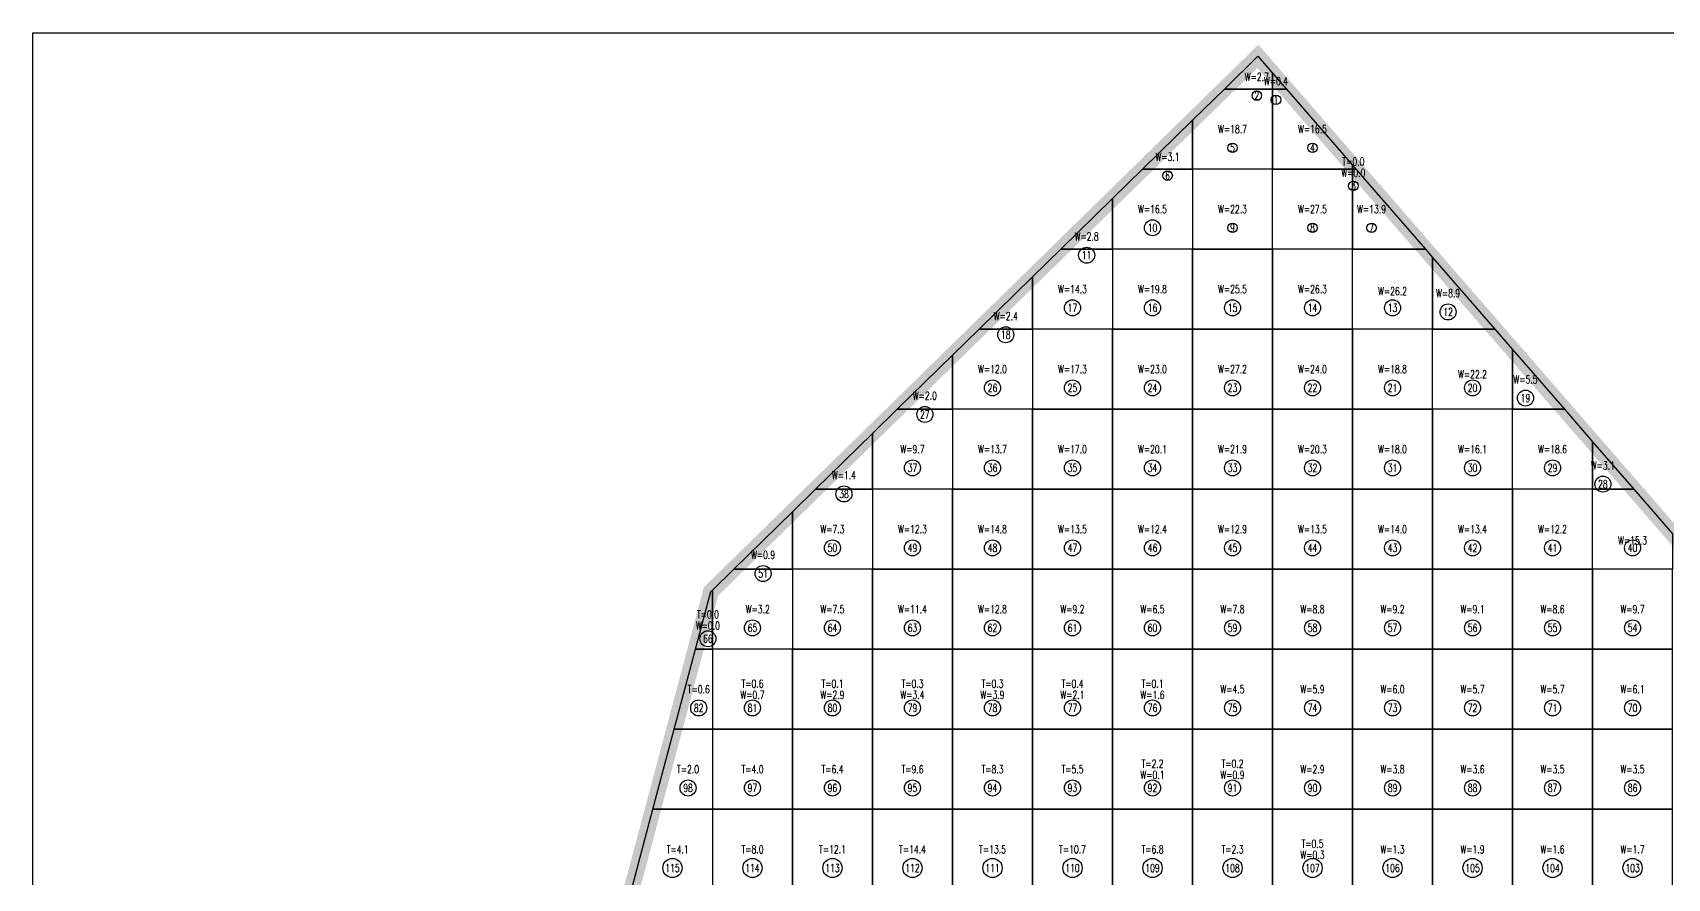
# Model space of a CAD drawing. Extents: x 4283 to 40403, y 1134 to 1764.
# Drawn here: x 18643.5 to 18728.6, y 1628.3 to 1672.4 of the extents above; entities that cross this region are included whole.
import ezdxf
from ezdxf.enums import TextEntityAlignment as Align

# ---------------------------------------------------------------- set-up
doc = ezdxf.new("R2010")
doc.units = 0
for name, color, linetype in [('tdz_22-2方格网', 2, 'Continuous'), ('tdz_22-2方格网计算', 7, 'Continuous'), ('tdz_土方计算图', 7, 'Continuous'), ('tdz_格田', 6, 'Continuous')]:
    doc.layers.add(name, color=color, linetype=linetype)
doc.styles.add('GLandNum', font='txt_____.ttf', dxfattribs={"width": 0.7, "height": 0.5})

msp = doc.modelspace()

# ---------------------------------------------------------------- linework, layer by layer
at = {"layer": 'tdz_22-2方格网', "linetype": 'Continuous'}
for points in [[(18708.027, 1670.25, 2835), (18708.027, 1669.42, 2835), (18705.519, 1669.42, 2835), (18707.265, 1671.128, 2835)], [(18708.748, 1669.42, 2835), (18708.027, 1669.42, 2835), (18708.027, 1670.25, 2835)], [(18705.519, 1669.42, 2835), (18708.027, 1669.42, 2835), (18708.027, 1665.253, 2835), (18703.86, 1665.253, 2835), (18703.86, 1667.797, 2835)], [(18712.194, 1665.453, 2835), (18712.194, 1665.253, 2835), (18708.027, 1665.253, 2835), (18708.027, 1669.42, 2835), (18708.748, 1669.42, 2835)], [(18703.86, 1667.797, 2835), (18703.86, 1665.253, 2835), (18701.26, 1665.253, 2835)], [(18701.26, 1665.253, 2835), (18703.86, 1665.253, 2835), (18703.86, 1661.086, 2835), (18699.694, 1661.086, 2835), (18699.694, 1663.72, 2835)], [(18703.86, 1665.253, 2835), (18703.86, 1661.086, 2835), (18708.027, 1661.086, 2835), (18708.027, 1665.253, 2835)], [(18708.027, 1661.086, 2835), (18708.027, 1665.253, 2835), (18712.194, 1665.253, 2835), (18712.194, 1661.086, 2834.935)], [(18712.367, 1665.253, 2835), (18712.194, 1665.253, 2835), (18712.194, 1665.453, 2835)], [(18712.194, 1665.253, 2835), (18712.367, 1665.253, 2835), (18715.986, 1661.086, 2834.78), (18712.194, 1661.086, 2834.935)], [(18699.694, 1663.72, 2835), (18699.694, 1661.086, 2835), (18697.002, 1661.086, 2835)], [(18697.002, 1661.086, 2835), (18699.694, 1661.086, 2835), (18699.694, 1656.92, 2835), (18695.527, 1656.92, 2835), (18695.527, 1659.643, 2835)], [(18699.694, 1661.086, 2835), (18699.694, 1656.92, 2835), (18703.86, 1656.92, 2835), (18703.86, 1661.086, 2835)], [(18703.86, 1661.086, 2835), (18703.86, 1656.92, 2835), (18708.027, 1656.92, 2835), (18708.027, 1661.086, 2835)], [(18708.027, 1661.086, 2835), (18708.027, 1656.92, 2835), (18712.194, 1656.92, 2834.418), (18712.194, 1661.086, 2834.935)], [(18716.36, 1660.656, 2834.742), (18716.36, 1656.92, 2834.233), (18712.194, 1656.92, 2834.418), (18712.194, 1661.086, 2834.935), (18715.986, 1661.086, 2834.78)], [(18719.605, 1656.92, 2834.409), (18716.36, 1656.92, 2834.233), (18716.36, 1660.656, 2834.742)], [(18695.527, 1659.643, 2835), (18695.527, 1656.92, 2835), (18692.743, 1656.92, 2835)], [(18692.743, 1656.92, 2835), (18695.527, 1656.92, 2835), (18695.527, 1652.753, 2835), (18691.36, 1652.753, 2835), (18691.36, 1655.567, 2835)], [(18695.527, 1656.92, 2835), (18695.527, 1652.753, 2835), (18699.694, 1652.753, 2835), (18699.694, 1656.92, 2835)], [(18699.694, 1656.92, 2835), (18699.694, 1652.753, 2835), (18703.86, 1652.753, 2834.997), (18703.86, 1656.92, 2835)], [(18703.86, 1656.92, 2835), (18703.86, 1652.753, 2834.997), (18708.027, 1652.753, 2834.805), (18708.027, 1656.92, 2835)], [(18708.027, 1656.92, 2835), (18708.027, 1652.753, 2834.805), (18712.194, 1652.753, 2834.403), (18712.194, 1656.92, 2834.418)], [(18712.194, 1656.92, 2834.418), (18712.194, 1652.753, 2834.403), (18716.36, 1652.753, 2834.113), (18716.36, 1656.92, 2834.233)], [(18720.527, 1655.858, 2834.315), (18720.527, 1652.753, 2833.857), (18716.36, 1652.753, 2834.113), (18716.36, 1656.92, 2834.233), (18719.605, 1656.92, 2834.409)], [(18723.224, 1652.753, 2834.038), (18720.527, 1652.753, 2833.857), (18720.527, 1655.858, 2834.315)], [(18691.36, 1655.567, 2835), (18691.36, 1652.753, 2835), (18688.484, 1652.753, 2835)], [(18688.484, 1652.753, 2835), (18691.36, 1652.753, 2835), (18691.36, 1648.586, 2835), (18687.194, 1648.586, 2835), (18687.194, 1651.49, 2835)], [(18691.36, 1652.753, 2835), (18691.36, 1648.586, 2835), (18695.527, 1648.586, 2834.855), (18695.527, 1652.753, 2835)], [(18695.527, 1652.753, 2835), (18695.527, 1648.586, 2834.855), (18699.694, 1648.586, 2834.679), (18699.694, 1652.753, 2835)], [(18699.694, 1652.753, 2835), (18699.694, 1648.586, 2834.679), (18703.86, 1648.586, 2834.518), (18703.86, 1652.753, 2834.997)], [(18703.86, 1652.753, 2834.997), (18703.86, 1648.586, 2834.518), (18708.027, 1648.586, 2834.357), (18708.027, 1652.753, 2834.805)], [(18708.027, 1652.753, 2834.805), (18708.027, 1648.586, 2834.357), (18712.194, 1648.586, 2834.147), (18712.194, 1652.753, 2834.403)], [(18712.194, 1652.753, 2834.403), (18712.194, 1648.586, 2834.147), (18716.36, 1648.586, 2833.981), (18716.36, 1652.753, 2834.113)], [(18716.36, 1652.753, 2834.113), (18716.36, 1648.586, 2833.981), (18720.527, 1648.586, 2833.678), (18720.527, 1652.753, 2833.857)], [(18724.694, 1651.061, 2833.888), (18724.694, 1648.586, 2833.519), (18720.527, 1648.586, 2833.678), (18720.527, 1652.753, 2833.857), (18723.224, 1652.753, 2834.038)], [(18687.194, 1651.49, 2835), (18687.194, 1648.586, 2835), (18684.226, 1648.586, 2835)], [(18726.843, 1648.586, 2833.668), (18724.694, 1648.586, 2833.519), (18724.694, 1651.061, 2833.888)], [(18684.226, 1648.586, 2835), (18687.194, 1648.586, 2835), (18687.194, 1644.42, 2835), (18683.027, 1644.42, 2835), (18683.027, 1647.413, 2835)], [(18687.194, 1648.586, 2835), (18687.194, 1644.42, 2835), (18691.36, 1644.42, 2835), (18691.36, 1648.586, 2835)], [(18691.36, 1648.586, 2835), (18691.36, 1644.42, 2835), (18695.527, 1644.42, 2834.724), (18695.527, 1648.586, 2834.855)], [(18695.527, 1648.586, 2834.855), (18695.527, 1644.42, 2834.724), (18699.694, 1644.42, 2834.383), (18699.694, 1648.586, 2834.679)], [(18699.694, 1648.586, 2834.679), (18699.694, 1644.42, 2834.383), (18703.86, 1644.42, 2834.157), (18703.86, 1648.586, 2834.518)], [(18703.86, 1648.586, 2834.518), (18703.86, 1644.42, 2834.157), (18708.027, 1644.42, 2834.023), (18708.027, 1648.586, 2834.357)], [(18708.027, 1648.586, 2834.357), (18708.027, 1644.42, 2834.023), (18712.194, 1644.42, 2833.848), (18712.194, 1648.586, 2834.147)], [(18712.194, 1648.586, 2834.147), (18712.194, 1644.42, 2833.848), (18716.36, 1644.42, 2833.716), (18716.36, 1648.586, 2833.981)], [(18716.36, 1648.586, 2833.981), (18716.36, 1644.42, 2833.716), (18720.527, 1644.42, 2833.472), (18720.527, 1648.586, 2833.678)], [(18720.527, 1648.586, 2833.678), (18720.527, 1644.42, 2833.472), (18724.694, 1644.42, 2833.262), (18724.694, 1648.586, 2833.519)], [(18728.86, 1646.264, 2833.462), (18728.86, 1644.42, 2833.187), (18724.694, 1644.42, 2833.262), (18724.694, 1648.586, 2833.519), (18726.843, 1648.586, 2833.668)], [(18683.027, 1647.413, 2835), (18683.027, 1644.42, 2835), (18679.967, 1644.42, 2835)], [(18679.967, 1644.42, 2835), (18683.027, 1644.42, 2835), (18683.027, 1640.253, 2834.897), (18678.86, 1640.253, 2834.872), (18678.86, 1643.337, 2834.999)], [(18683.027, 1644.42, 2835), (18683.027, 1640.253, 2834.897), (18687.194, 1640.253, 2834.796), (18687.194, 1644.42, 2835)], [(18687.194, 1644.42, 2835), (18687.194, 1640.253, 2834.796), (18691.36, 1640.253, 2834.653), (18691.36, 1644.42, 2835)], [(18691.36, 1644.42, 2835), (18691.36, 1640.253, 2834.653), (18695.527, 1640.253, 2834.5), (18695.527, 1644.42, 2834.724)], [(18695.527, 1644.42, 2834.724), (18695.527, 1640.253, 2834.5), (18699.694, 1640.253, 2834.04), (18699.694, 1644.42, 2834.383)], [(18699.694, 1644.42, 2834.383), (18699.694, 1640.253, 2834.04), (18703.86, 1640.253, 2833.948), (18703.86, 1644.42, 2834.157)], [(18703.86, 1644.42, 2834.157), (18703.86, 1640.253, 2833.948), (18708.027, 1640.253, 2833.816), (18708.027, 1644.42, 2834.023)], [(18708.027, 1644.42, 2834.023), (18708.027, 1640.253, 2833.816), (18712.194, 1640.253, 2833.635), (18712.194, 1644.42, 2833.848)], [(18712.194, 1644.42, 2833.848), (18712.194, 1640.253, 2833.635), (18716.36, 1640.253, 2833.427), (18716.36, 1644.42, 2833.716)], [(18716.36, 1644.42, 2833.716), (18716.36, 1640.253, 2833.427), (18720.527, 1640.253, 2833.24), (18720.527, 1644.42, 2833.472)], [(18720.527, 1644.42, 2833.472), (18720.527, 1640.253, 2833.24), (18724.694, 1640.253, 2833.06), (18724.694, 1644.42, 2833.262)], [(18724.694, 1644.42, 2833.262), (18724.694, 1640.253, 2833.06), (18728.86, 1640.253, 2832.911), (18728.86, 1644.42, 2833.187)], [(18678.86, 1643.337, 2834.999), (18678.86, 1640.253, 2834.872), (18677.982, 1640.253, 2834.923), (18678.784, 1643.263, 2834.999)], [(18677.982, 1640.253, 2834.923), (18678.86, 1640.253, 2834.872), (18678.86, 1636.086, 2834.701), (18676.872, 1636.086, 2834.816)], [(18678.86, 1640.253, 2834.872), (18678.86, 1636.086, 2834.701), (18683.027, 1636.086, 2834.583), (18683.027, 1640.253, 2834.897)], [(18683.027, 1640.253, 2834.897), (18683.027, 1636.086, 2834.583), (18687.194, 1636.086, 2834.358), (18687.194, 1640.253, 2834.796)], [(18687.194, 1640.253, 2834.796), (18687.194, 1636.086, 2834.358), (18691.36, 1636.086, 2834.12), (18691.36, 1640.253, 2834.653)], [(18691.36, 1640.253, 2834.653), (18691.36, 1636.086, 2834.12), (18695.527, 1636.086, 2833.957), (18695.527, 1640.253, 2834.5)], [(18695.527, 1640.253, 2834.5), (18695.527, 1636.086, 2833.957), (18699.694, 1636.086, 2833.771), (18699.694, 1640.253, 2834.04)], [(18699.694, 1640.253, 2834.04), (18699.694, 1636.086, 2833.771), (18703.86, 1636.086, 2833.721), (18703.86, 1640.253, 2833.948)], [(18703.86, 1640.253, 2833.948), (18703.86, 1636.086, 2833.721), (18708.027, 1636.086, 2833.604), (18708.027, 1640.253, 2833.816)], [(18708.027, 1640.253, 2833.816), (18708.027, 1636.086, 2833.604), (18712.194, 1636.086, 2833.455), (18712.194, 1640.253, 2833.635)], [(18712.194, 1640.253, 2833.635), (18712.194, 1636.086, 2833.455), (18716.36, 1636.086, 2833.252), (18716.36, 1640.253, 2833.427)], [(18716.36, 1640.253, 2833.427), (18716.36, 1636.086, 2833.252), (18720.527, 1636.086, 2833.056), (18720.527, 1640.253, 2833.24)], [(18720.527, 1640.253, 2833.24), (18720.527, 1636.086, 2833.056), (18724.694, 1636.086, 2832.866), (18724.694, 1640.253, 2833.06)], [(18724.694, 1640.253, 2833.06), (18724.694, 1636.086, 2832.866), (18728.86, 1636.086, 2832.683), (18728.86, 1640.253, 2832.911)], [(18676.872, 1636.086, 2834.816), (18678.86, 1636.086, 2834.701), (18678.86, 1631.92, 2834.529), (18675.761, 1631.92, 2834.71)], [(18678.86, 1636.086, 2834.701), (18678.86, 1631.92, 2834.529), (18683.027, 1631.92, 2834.253), (18683.027, 1636.086, 2834.583)], [(18683.027, 1636.086, 2834.583), (18683.027, 1631.92, 2834.253), (18687.194, 1631.92, 2833.799), (18687.194, 1636.086, 2834.358)], [(18687.194, 1636.086, 2834.358), (18687.194, 1631.92, 2833.799), (18691.36, 1631.92, 2833.528), (18691.36, 1636.086, 2834.12)], [(18691.36, 1636.086, 2834.12), (18691.36, 1631.92, 2833.528), (18695.527, 1631.92, 2833.614), (18695.527, 1636.086, 2833.957)], [(18695.527, 1636.086, 2833.957), (18695.527, 1631.92, 2833.614), (18699.694, 1631.92, 2833.504), (18699.694, 1636.086, 2833.771)], [(18699.694, 1636.086, 2833.771), (18699.694, 1631.92, 2833.504), (18703.86, 1631.92, 2833.48), (18703.86, 1636.086, 2833.721)], [(18703.86, 1636.086, 2833.721), (18703.86, 1631.92, 2833.48), (18708.027, 1631.92, 2833.374), (18708.027, 1636.086, 2833.604)], [(18708.027, 1636.086, 2833.604), (18708.027, 1631.92, 2833.374), (18712.194, 1631.92, 2833.265), (18712.194, 1636.086, 2833.455)], [(18712.194, 1636.086, 2833.455), (18712.194, 1631.92, 2833.265), (18716.36, 1631.92, 2833.082), (18716.36, 1636.086, 2833.252)], [(18716.36, 1636.086, 2833.252), (18716.36, 1631.92, 2833.082), (18720.527, 1631.92, 2832.885), (18720.527, 1636.086, 2833.056)], [(18720.527, 1636.086, 2833.056), (18720.527, 1631.92, 2832.885), (18724.694, 1631.92, 2832.693), (18724.694, 1636.086, 2832.866)], [(18724.694, 1636.086, 2832.866), (18724.694, 1631.92, 2832.693), (18728.86, 1631.92, 2832.503), (18728.86, 1636.086, 2832.683)], [(18675.761, 1631.92, 2834.71), (18678.86, 1631.92, 2834.529), (18678.86, 1627.753, 2834.358), (18674.694, 1627.753, 2834.604), (18674.694, 1627.915, 2834.608)], [(18678.86, 1631.92, 2834.529), (18678.86, 1627.753, 2834.358), (18683.027, 1627.753, 2833.963), (18683.027, 1631.92, 2834.253)], [(18683.027, 1631.92, 2834.253), (18683.027, 1627.753, 2833.963), (18687.194, 1627.753, 2833.795), (18687.194, 1631.92, 2833.799)], [(18687.194, 1631.92, 2833.799), (18687.194, 1627.753, 2833.795), (18691.36, 1627.753, 2833.623), (18691.36, 1631.92, 2833.528)], [(18691.36, 1631.92, 2833.528), (18691.36, 1627.753, 2833.623), (18695.527, 1627.753, 2833.347), (18695.527, 1631.92, 2833.614)], [(18695.527, 1631.92, 2833.614), (18695.527, 1627.753, 2833.347), (18699.694, 1627.753, 2833.261), (18699.694, 1631.92, 2833.504)], [(18699.694, 1631.92, 2833.504), (18699.694, 1627.753, 2833.261), (18703.86, 1627.753, 2833.242), (18703.86, 1631.92, 2833.48)], [(18703.86, 1631.92, 2833.48), (18703.86, 1627.753, 2833.242), (18708.027, 1627.753, 2833.164), (18708.027, 1631.92, 2833.374)], [(18708.027, 1631.92, 2833.374), (18708.027, 1627.753, 2833.164), (18712.194, 1627.753, 2833.059), (18712.194, 1631.92, 2833.265)], [(18712.194, 1631.92, 2833.265), (18712.194, 1627.753, 2833.059), (18716.36, 1627.753, 2832.927), (18716.36, 1631.92, 2833.082)], [(18716.36, 1631.92, 2833.082), (18716.36, 1627.753, 2832.927), (18720.527, 1627.753, 2832.723), (18720.527, 1631.92, 2832.885)], [(18720.527, 1631.92, 2832.885), (18720.527, 1627.753, 2832.723), (18724.694, 1627.753, 2832.519), (18724.694, 1631.92, 2832.693)], [(18724.694, 1631.92, 2832.693), (18724.694, 1627.753, 2832.519), (18728.86, 1627.753, 2832.363), (18728.86, 1631.92, 2832.503)]]:
    msp.add_polyline3d(points, close=True, dxfattribs=at)
at = {"layer": 'tdz_22-2方格网计算', "color": 7, "linetype": 'Continuous'}
for centre, radius in [((18707.209, 1669.082), 0.25), ((18708.207, 1668.863), 0.25), ((18705.944, 1666.364), 0.25), ((18710.11, 1666.364), 0.25), ((18702.56, 1664.917), 0.25), ((18712.237, 1664.381), 0.25), ((18701.777, 1662.198), 0.417), ((18705.944, 1662.198), 0.25), ((18710.11, 1662.198), 0.25), ((18713.185, 1662.198), 0.25), ((18698.348, 1660.773), 0.417), ((18697.61, 1658.031), 0.417), ((18701.777, 1658.031), 0.417), ((18705.944, 1658.031), 0.417), ((18710.11, 1658.031), 0.417), ((18714.277, 1658.031), 0.417), ((18717.171, 1657.816), 0.417), ((18694.135, 1656.629), 0.417), ((18693.444, 1653.864), 0.417), ((18697.61, 1653.864), 0.417), ((18701.777, 1653.864), 0.417), ((18705.944, 1653.864), 0.417), ((18710.11, 1653.864), 0.417), ((18714.277, 1653.864), 0.417), ((18718.444, 1653.864), 0.417), ((18721.201, 1653.334), 0.417), ((18689.922, 1652.484), 0.417), ((18689.277, 1649.698), 0.417), ((18693.444, 1649.698), 0.417), ((18697.61, 1649.698), 0.417), ((18701.777, 1649.698), 0.417), ((18705.944, 1649.698), 0.417), ((18710.11, 1649.698), 0.417), ((18714.277, 1649.698), 0.417), ((18718.444, 1649.698), 0.417), ((18722.61, 1649.698), 0.417), ((18725.231, 1648.852), 0.417), ((18685.71, 1648.34), 0.417), ((18685.11, 1645.531), 0.417), ((18689.277, 1645.531), 0.417), ((18693.444, 1645.531), 0.417), ((18697.61, 1645.531), 0.417), ((18701.777, 1645.531), 0.417), ((18705.944, 1645.531), 0.417), ((18710.11, 1645.531), 0.417), ((18714.277, 1645.531), 0.417), ((18718.444, 1645.531), 0.417), ((18722.61, 1645.531), 0.417), ((18726.777, 1645.531), 0.417), ((18681.497, 1644.196), 0.417), ((18680.944, 1641.364), 0.417), ((18685.11, 1641.364), 0.417), ((18689.277, 1641.364), 0.417), ((18693.444, 1641.364), 0.417), ((18697.61, 1641.364), 0.417), ((18701.777, 1641.364), 0.417), ((18705.944, 1641.364), 0.417), ((18710.11, 1641.364), 0.417), ((18714.277, 1641.364), 0.417), ((18718.444, 1641.364), 0.417), ((18722.61, 1641.364), 0.417), ((18726.777, 1641.364), 0.417), ((18678.622, 1640.804), 0.417), ((18678.144, 1637.198), 0.417), ((18680.944, 1637.198), 0.417), ((18685.11, 1637.198), 0.417), ((18689.277, 1637.198), 0.417), ((18693.444, 1637.198), 0.417), ((18697.61, 1637.198), 0.417), ((18701.777, 1637.198), 0.417), ((18705.944, 1637.198), 0.417), ((18710.11, 1637.198), 0.417), ((18714.277, 1637.198), 0.417), ((18718.444, 1637.198), 0.417), ((18722.61, 1637.198), 0.417), ((18726.777, 1637.198), 0.417), ((18677.588, 1633.031), 0.417), ((18680.944, 1633.031), 0.417), ((18685.11, 1633.031), 0.417), ((18689.277, 1633.031), 0.417), ((18693.444, 1633.031), 0.417), ((18697.61, 1633.031), 0.417), ((18701.777, 1633.031), 0.417), ((18705.944, 1633.031), 0.417), ((18710.11, 1633.031), 0.417), ((18714.277, 1633.031), 0.417), ((18718.444, 1633.031), 0.417), ((18722.61, 1633.031), 0.417), ((18726.777, 1633.031), 0.417), ((18676.777, 1628.864), 0.5), ((18680.944, 1628.864), 0.5), ((18685.11, 1628.864), 0.5), ((18689.277, 1628.864), 0.5), ((18693.444, 1628.864), 0.5), ((18697.61, 1628.864), 0.5), ((18701.777, 1628.864), 0.5), ((18705.944, 1628.864), 0.5), ((18710.11, 1628.864), 0.5), ((18714.277, 1628.864), 0.5), ((18718.444, 1628.864), 0.5), ((18722.61, 1628.864), 0.5), ((18726.777, 1628.864), 0.5)]:
    msp.add_circle(centre, radius, dxfattribs=at)
at = {"layer": 'tdz_土方计算图', "linetype": 'Continuous'}
for points in [[(18643.46, 1672.357), (18773.46, 1672.357)], [(18643.46, 1512.357), (18643.46, 1512.357), (18643.46, 1672.357), (18643.46, 1672.357)]]:
    msp.add_lwpolyline(points, dxfattribs=at)
at = {"layer": 'tdz_格田', "linetype": 'Continuous', "lineweight": 60, "const_width": 0.833}
msp.add_lwpolyline([(18683.784, 1573.586), (18670.527, 1612.282), (18678.784, 1643.263), (18707.265, 1671.128), (18746.393, 1626.078), (18683.784, 1573.586)], close=True, dxfattribs=at)

# ---------------------------------------------------------------- texts
at = {"layer": 'tdz_22-2方格网计算', "color": 173, "linetype": 'Continuous', "style": 'GLandNum', "width": 0.7}
for s, p in [('W=2.7', (18707.209, 1670.054)), ('W=0.4', (18708.207, 1669.835)), ('W=18.7', (18705.944, 1667.336)), ('W=16.5', (18710.11, 1667.336)), ('W=3.1', (18702.56, 1665.889)), ('W=0.0', (18712.237, 1665.061)), ('W=16.5', (18701.777, 1663.17)), ('W=22.3', (18705.944, 1663.17)), ('W=27.5', (18710.11, 1663.17)), ('W=13.9', (18713.185, 1663.17)), ('W=2.8', (18698.348, 1661.745)), ('W=14.3', (18697.61, 1659.003)), ('W=19.8', (18701.777, 1659.003)), ('W=25.5', (18705.944, 1659.003)), ('W=26.3', (18710.11, 1659.003)), ('W=26.2', (18714.277, 1658.895)), ('W=8.9', (18717.171, 1658.788)), ('W=2.4', (18694.135, 1657.601)), ('W=12.0', (18693.444, 1654.836)), ('W=17.3', (18697.61, 1654.836)), ('W=23.0', (18701.777, 1654.836)), ('W=27.2', (18705.944, 1654.836)), ('W=24.0', (18710.11, 1654.836)), ('W=18.8', (18714.277, 1654.836)), ('W=22.2', (18718.444, 1654.571)), ('W=5.5', (18721.201, 1654.306)), ('W=2.0', (18689.922, 1653.457)), ('W=9.7', (18689.277, 1650.67)), ('W=13.7', (18693.444, 1650.67)), ('W=17.0', (18697.61, 1650.67)), ('W=20.1', (18701.777, 1650.67)), ('W=21.9', (18705.944, 1650.67)), ('W=20.3', (18710.11, 1650.67)), ('W=18.0', (18714.277, 1650.67)), ('W=16.1', (18718.444, 1650.67)), ('W=18.6', (18722.61, 1650.67)), ('W=3.1', (18725.231, 1649.824)), ('W=1.4', (18685.71, 1649.312)), ('W=7.3', (18685.11, 1646.503)), ('W=12.3', (18689.277, 1646.503)), ('W=14.8', (18693.444, 1646.503)), ('W=13.5', (18697.61, 1646.503)), ('W=12.4', (18701.777, 1646.503)), ('W=12.9', (18705.944, 1646.503)), ('W=13.5', (18710.11, 1646.503)), ('W=14.0', (18714.277, 1646.503)), ('W=13.4', (18718.444, 1646.503)), ('W=12.2', (18722.61, 1646.503)), ('W=15.3', (18726.777, 1645.923)), ('W=0.9', (18681.497, 1645.168)), ('W=3.2', (18681.22, 1642.336)), ('W=7.5', (18685.11, 1642.336)), ('W=11.4', (18689.277, 1642.336)), ('W=12.8', (18693.444, 1642.336)), ('W=9.2', (18697.61, 1642.336)), ('W=6.5', (18701.777, 1642.336)), ('W=7.8', (18705.944, 1642.336)), ('W=8.8', (18710.11, 1642.336)), ('W=9.2', (18714.277, 1642.336)), ('W=9.1', (18718.444, 1642.336)), ('W=8.6', (18722.61, 1642.336)), ('W=9.7', (18726.777, 1642.336)), ('W=0.0', (18678.622, 1641.485)), ('W=0.7', (18680.944, 1637.878)), ('W=2.9', (18685.11, 1637.878)), ('W=3.4', (18689.277, 1637.878)), ('W=3.9', (18693.444, 1637.878)), ('W=2.1', (18697.61, 1637.878)), ('W=1.6', (18701.777, 1637.878)), ('W=4.5', (18705.944, 1638.17)), ('W=5.9', (18710.11, 1638.17)), ('W=6.0', (18714.277, 1638.17)), ('W=5.7', (18718.444, 1638.17)), ('W=5.7', (18722.61, 1638.17)), ('W=6.1', (18726.777, 1638.17)), ('W=0.1', (18701.777, 1633.711)), ('W=0.9', (18705.944, 1633.711)), ('W=2.9', (18710.11, 1634.003)), ('W=3.8', (18714.277, 1634.003)), ('W=3.6', (18718.444, 1634.003)), ('W=3.5', (18722.61, 1634.003)), ('W=3.5', (18726.777, 1634.003)), ('W=0.3', (18710.11, 1629.545)), ('W=1.3', (18714.277, 1629.836)), ('W=1.9', (18718.444, 1629.836)), ('W=1.6', (18722.61, 1629.836)), ('W=1.7', (18726.777, 1629.836))]:
    msp.add_text(s, height=0.4167, dxfattribs=at).set_placement(p, align=Align.MIDDLE_CENTER)
at = {"layer": 'tdz_22-2方格网计算', "color": 7, "linetype": 'Continuous', "style": 'GLandNum', "width": 0.7}
for s, height, p in [('2', 0.417, (18707.209, 1669.082)), ('1', 0.417, (18708.207, 1668.863)), ('5', 0.417, (18705.944, 1666.364)), ('4', 0.417, (18710.11, 1666.364)), ('6', 0.417, (18702.56, 1664.917)), ('3', 0.417, (18712.237, 1664.381)), ('10', 0.4167, (18701.777, 1662.198)), ('9', 0.417, (18705.944, 1662.198)), ('8', 0.417, (18710.11, 1662.198)), ('7', 0.417, (18713.185, 1662.198)), ('11', 0.4167, (18698.348, 1660.773)), ('17', 0.4167, (18697.61, 1658.031)), ('16', 0.4167, (18701.777, 1658.031)), ('15', 0.4167, (18705.944, 1658.031)), ('14', 0.4167, (18710.11, 1658.031)), ('13', 0.4167, (18714.277, 1658.031)), ('12', 0.4167, (18717.171, 1657.816)), ('18', 0.4167, (18694.135, 1656.629)), ('26', 0.4167, (18693.444, 1653.864)), ('25', 0.4167, (18697.61, 1653.864)), ('24', 0.4167, (18701.777, 1653.864)), ('23', 0.4167, (18705.944, 1653.864)), ('22', 0.4167, (18710.11, 1653.864)), ('21', 0.4167, (18714.277, 1653.864)), ('20', 0.4167, (18718.444, 1653.864)), ('19', 0.4167, (18721.201, 1653.334)), ('27', 0.4167, (18689.922, 1652.484)), ('37', 0.4167, (18689.277, 1649.698)), ('36', 0.4167, (18693.444, 1649.698)), ('35', 0.4167, (18697.61, 1649.698)), ('34', 0.4167, (18701.777, 1649.698)), ('33', 0.4167, (18705.944, 1649.698)), ('32', 0.4167, (18710.11, 1649.698)), ('31', 0.4167, (18714.277, 1649.698)), ('30', 0.4167, (18718.444, 1649.698)), ('29', 0.4167, (18722.61, 1649.698)), ('28', 0.4167, (18725.231, 1648.852)), ('38', 0.4167, (18685.71, 1648.34)), ('50', 0.4167, (18685.11, 1645.531)), ('49', 0.4167, (18689.277, 1645.531)), ('48', 0.4167, (18693.444, 1645.531)), ('47', 0.4167, (18697.61, 1645.531)), ('46', 0.4167, (18701.777, 1645.531)), ('45', 0.4167, (18705.944, 1645.531)), ('44', 0.4167, (18710.11, 1645.531)), ('43', 0.4167, (18714.277, 1645.531)), ('42', 0.4167, (18718.444, 1645.531)), ('41', 0.4167, (18722.61, 1645.531)), ('40', 0.4167, (18726.777, 1645.531)), ('51', 0.4167, (18681.497, 1644.196)), ('65', 0.4167, (18680.944, 1641.364)), ('64', 0.4167, (18685.11, 1641.364)), ('63', 0.4167, (18689.277, 1641.364)), ('62', 0.4167, (18693.444, 1641.364)), ('61', 0.4167, (18697.61, 1641.364)), ('60', 0.4167, (18701.777, 1641.364)), ('59', 0.4167, (18705.944, 1641.364)), ('58', 0.4167, (18710.11, 1641.364)), ('57', 0.4167, (18714.277, 1641.364)), ('56', 0.4167, (18718.444, 1641.364)), ('55', 0.4167, (18722.61, 1641.364)), ('54', 0.4167, (18726.777, 1641.364)), ('66', 0.4167, (18678.622, 1640.804)), ('82', 0.4167, (18678.144, 1637.198)), ('81', 0.4167, (18680.944, 1637.198)), ('80', 0.4167, (18685.11, 1637.198)), ('79', 0.4167, (18689.277, 1637.198)), ('78', 0.4167, (18693.444, 1637.198)), ('77', 0.4167, (18697.61, 1637.198)), ('76', 0.4167, (18701.777, 1637.198)), ('75', 0.4167, (18705.944, 1637.198)), ('74', 0.4167, (18710.11, 1637.198)), ('73', 0.4167, (18714.277, 1637.198)), ('72', 0.4167, (18718.444, 1637.198)), ('71', 0.4167, (18722.61, 1637.198)), ('70', 0.4167, (18726.777, 1637.198)), ('98', 0.4167, (18677.588, 1633.031)), ('97', 0.4167, (18680.944, 1633.031)), ('96', 0.4167, (18685.11, 1633.031)), ('95', 0.4167, (18689.277, 1633.031)), ('94', 0.4167, (18693.444, 1633.031)), ('93', 0.4167, (18697.61, 1633.031)), ('92', 0.4167, (18701.777, 1633.031)), ('91', 0.4167, (18705.944, 1633.031)), ('90', 0.4167, (18710.11, 1633.031)), ('89', 0.4167, (18714.277, 1633.031)), ('88', 0.4167, (18718.444, 1633.031)), ('87', 0.4167, (18722.61, 1633.031)), ('86', 0.4167, (18726.777, 1633.031)), ('115', 0.4167, (18676.777, 1628.864)), ('114', 0.4167, (18680.944, 1628.864)), ('113', 0.4167, (18685.11, 1628.864)), ('112', 0.4167, (18689.277, 1628.864)), ('111', 0.4167, (18693.444, 1628.864)), ('110', 0.4167, (18697.61, 1628.864)), ('109', 0.4167, (18701.777, 1628.864)), ('108', 0.4167, (18705.944, 1628.864)), ('107', 0.4167, (18710.11, 1628.864)), ('106', 0.4167, (18714.277, 1628.864)), ('105', 0.4167, (18718.444, 1628.864)), ('104', 0.4167, (18722.61, 1628.864)), ('103', 0.4167, (18726.777, 1628.864))]:
    msp.add_text(s, height=height, dxfattribs=at).set_placement(p, align=Align.MIDDLE_CENTER)
at = {"layer": 'tdz_22-2方格网计算', "color": 2, "linetype": 'Continuous', "style": 'GLandNum', "width": 0.7}
for s, p in [('T=0.0', (18712.237, 1665.645)), ('T=0.0', (18678.622, 1642.068)), ('T=0.6', (18678.144, 1638.17)), ('T=0.6', (18680.944, 1638.461)), ('T=0.1', (18685.11, 1638.461)), ('T=0.3', (18689.277, 1638.461)), ('T=0.3', (18693.444, 1638.461)), ('T=0.4', (18697.61, 1638.461)), ('T=0.1', (18701.777, 1638.461)), ('T=2.2', (18701.777, 1634.295)), ('T=0.2', (18705.944, 1634.295)), ('T=2.0', (18677.588, 1634.003)), ('T=4.0', (18680.944, 1634.003)), ('T=6.4', (18685.11, 1634.003)), ('T=9.6', (18689.277, 1634.003)), ('T=8.3', (18693.444, 1634.003)), ('T=5.5', (18697.61, 1634.003)), ('T=0.5', (18710.11, 1630.128)), ('T=4.1', (18677.044, 1629.836)), ('T=8.0', (18680.944, 1629.836)), ('T=12.1', (18685.11, 1629.836)), ('T=14.4', (18689.277, 1629.836)), ('T=13.5', (18693.444, 1629.836)), ('T=10.7', (18697.61, 1629.836)), ('T=6.8', (18701.777, 1629.836)), ('T=2.3', (18705.944, 1629.836))]:
    msp.add_text(s, height=0.4167, dxfattribs=at).set_placement(p, align=Align.MIDDLE_CENTER)

doc.saveas('drawing.dxf')
